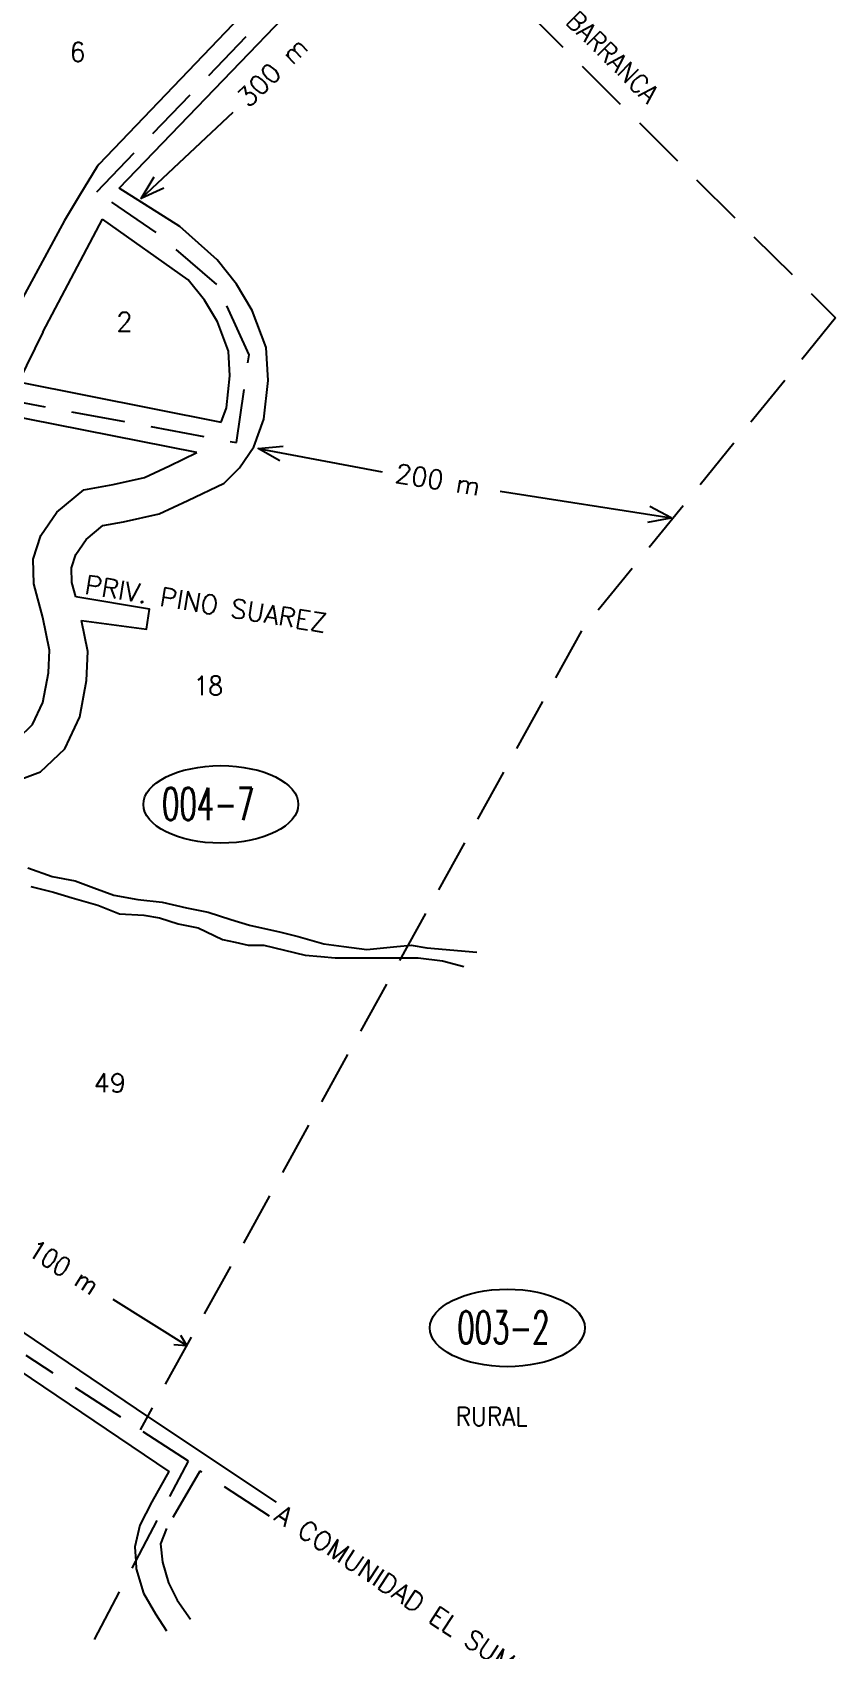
# Model space of a CAD drawing. Extents: x 518531 to 520034, y 1919938 to 1921488.
# Drawn here: x 519631 to 519930, y 1920354 to 1920956 of the extents above; entities that cross this region are included whole.
import ezdxf

# ---------------------------------------------------------------- set-up
doc = ezdxf.new("R2010")
doc.units = 0
doc.header["$LTSCALE"] = 80
doc.header["$MEASUREMENT"] = 0
doc.linetypes.add('HIDDEN', pattern=[0.375, 0.25, -0.125])
doc.layers.get('0').update_dxf_attribs({"linetype": 'CONTINUOUS'})
for name, color, linetype in [('4', 9, 'CONTINUOUS'), ('6', 10, 'CONTINUOUS'), ('9', 5, 'CONTINUOUS'), ('C', 1, 'CONTINUOUS'), ('D', 6, 'CONTINUOUS'), ('F', 15, 'CONTINUOUS'), ('L', 6, 'CONTINUOUS')]:
    doc.layers.add(name, color=color, linetype=linetype)
doc.styles.add('ROMANS', font='romans', dxfattribs={"height": 7})

# ---------------------------------------------------------------- blocks, each defined once
blk = doc.blocks.new('ELL')
blk.add_circle((0, 0), 1)

msp = doc.modelspace()

# ---------------------------------------------------------------- linework, layer by layer
at = {"layer": '4', "color": 9, "linetype": 'HIDDEN'}
for points in [[(519239.711933, 1921140.710723), (519403.615486, 1921365.883435), (519803.714078, 1920974.843865), (519814.05174, 1920964.327584), (519929.609856, 1920849.672359), (519835.197793, 1920733.319257), (519671.106663, 1920436.364434)], [(519337.883289, 1921037.251312), (519371.296557, 1921005.835544), (519418.888244, 1920959.105253), (519478.781732, 1920900.906235), (519527.983959, 1920871.301605), (519507.196344, 1920832.904255), (519589.894903, 1920792.248236), (519616.105378, 1920820.255716), (519706.954732, 1920803.243593), (519711.550012, 1920835.857725), (519699.602281, 1920862.040905), (519677.085405, 1920881.333774), (519655.028057, 1920896.492457), (519765.879582, 1921011.821713)], [(518924.512623, 1920120.079712), (519212.951518, 1920256.448874), (519261.825494, 1920223.554736), (519274.009909, 1920216.034203), (519429.118665, 1920112.464144), (519500.388776, 1920066.405952), (519689.02659, 1920424.715188), (519628.736414, 1920463.908155)]]:
    msp.add_lwpolyline(points, dxfattribs=at)
at = {"layer": '6', "color": 10, "linetype": 'CONTINUOUS'}
for points in [[(519673.800293, 1920441.239082), (519721.664403, 1920409.478707)], [(519669.424902, 1920387.482644), (519669.580615, 1920384.680881), (519672.291931, 1920375.646585), (519676.810787, 1920367.967437), (519680.877761, 1920361.643432)]]:
    msp.add_lwpolyline(points, dxfattribs=at)
at = {"layer": '6', "color": 10, "linetype": 'HIDDEN'}
msp.add_lwpolyline([(519719.171268, 1920404.182802), (519693.304988, 1920421.005092), (519680.877761, 1920399.587465), (519678.650864, 1920393.910808), (519679.331994, 1920387.102109), (519681.569984, 1920379.418003), (519684.878324, 1920372.99837), (519689.840826, 1920365.995133)], dxfattribs=at)
at = {"layer": '9', "linetype": 'CONTINUOUS'}
for points in [[(519629.365389, 1920645.164171), (519638.398603, 1920641.977156), (519646.900448, 1920640.383652), (519653.808199, 1920637.727805), (519661.247314, 1920635.071961), (519670.280529, 1920633.478457), (519679.313738, 1920632.416118), (519688.346953, 1920630.291442), (519696.317433, 1920628.697939), (519704.819278, 1920626.042092), (519711.727029, 1920623.91742), (519723.417071, 1920621.261573), (519729.793457, 1920619.668069), (519739.358032, 1920617.012225), (519746.797147, 1920615.949886), (519755.298997, 1920614.88755), (519766.45767, 1920615.949886), (519771.771327, 1920616.481054), (519777.616344, 1920615.418718), (519796.214132, 1920613.82521)], [(519630.428118, 1920638.258976), (519638.929968, 1920636.134301), (519645.837719, 1920634.009625), (519655.402293, 1920631.353782), (519663.372778, 1920628.166767), (519672.405988, 1920627.635599), (519678.251009, 1920626.573263), (519685.15876, 1920624.448588), (519692.597875, 1920622.85508), (519701.63109, 1920618.605729), (519706.413377, 1920617.543393), (519711.195664, 1920616.481054), (519717.040685, 1920616.481054), (519732.450281, 1920612.762874), (519738.295302, 1920612.231703), (519743.608959, 1920611.700535), (519754.236268, 1920611.700535), (519765.394941, 1920611.700535), (519774.42815, 1920611.700535), (519783.461365, 1920610.638199), (519791.431845, 1920608.513523)]]:
    msp.add_lwpolyline(points, dxfattribs=at)
at = {"layer": 'F', "linetype": 'CONTINUOUS'}
for p, q in [((519655.060031, 1920905.854207), (519648.501776, 1920895.125992)), ((519655.82871, 1920906.792826), (519655.060031, 1920905.854207)), ((519685.812513, 1920883.613591), (519663.29956, 1920897.87052)), ((519648.501776, 1920895.125992), (519643.000991, 1920885.879248)), ((519643.000991, 1920885.879248), (519609.201743, 1920823.487903)), ((519634.907068, 1920844.319407), (519657.049457, 1920886.328839))]:
    msp.add_line(p, q, dxfattribs=at)
for points in [[(519655.82871, 1920906.792826), (519760.946472, 1921016.643129)], [(519663.29956, 1920897.87052), (519769.528831, 1921008.255091)], [(519701.212322, 1920810.864202), (519703.145199, 1920816.230965), (519704.479674, 1920828.033311), (519703.920438, 1920837.257835), (519699.810399, 1920848.213701), (519695.021105, 1920856.239275), (519688.898938, 1920863.810948), (519657.049457, 1920886.328839)], [(519647.113371, 1920745.933034), (519645.690824, 1920751.287751), (519645.511222, 1920756.724162), (519647.114249, 1920761.618815), (519651.019146, 1920767.302505), (519657.157993, 1920772.421792), (519664.920957, 1920773.841297), (519678.190309, 1920776.79357), (519688.842326, 1920781.68634), (519702.292822, 1920788.247784), (519708.002987, 1920793.840867), (519713.375058, 1920801.712333), (519717.055071, 1920811.930138), (519718.682285, 1920826.321521), (519717.939696, 1920838.570428), (519712.751865, 1920852.399294), (519706.908927, 1920862.190493), (519699.666749, 1920871.147355), (519685.812513, 1920883.613591)], [(519634.907068, 1920844.319407), (519625.869361, 1920825.799122), (519701.212322, 1920810.864202)], [(519692.090657, 1920799.541419), (519618.639194, 1920814.054551), (519612.76468, 1920806.827121), (519605.9864, 1920799.147977), (519596.496805, 1920791.01712), (519581.584584, 1920780.627692)], [(519594.102026, 1920691.038848), (519603.352847, 1920688.295752), (519616.672665, 1920689.962141), (519625.728431, 1920693.315107), (519631.103805, 1920698.431269), (519634.966844, 1920706.697795), (519637.000144, 1920717.699812), (519637.41968, 1920726.058747), (519634.910997, 1920738.277629), (519631.586906, 1920750.790087), (519631.28477, 1920759.935499), (519634.161779, 1920768.720098), (519640.103541, 1920777.368504), (519650.175033, 1920785.767291), (519661.004252, 1920787.747479), (519672.710919, 1920790.352073), (519681.994075, 1920794.616087), (519692.090657, 1920799.541419)], [(519649.285657, 1920737.147201), (519673.468717, 1920733.869355), (519674.531446, 1920741.305721), (519647.113371, 1920745.933034)], [(519526.31452, 1920631.386284), (519532.616505, 1920643.892251), (519542.25422, 1920655.620171), (519552.613419, 1920663.693614), (519562.408088, 1920669.533979), (519573.894809, 1920673.028006), (519584.794357, 1920673.837802), (519605.622885, 1920674.149263), (519621.103534, 1920676.085985), (519634.012138, 1920680.865493), (519643.040031, 1920689.458042), (519648.615885, 1920701.389824), (519651.100452, 1920714.833612), (519651.643887, 1920725.661127), (519649.285657, 1920737.147201)], [(519585.593994, 1920500.868704), (519673.800293, 1920441.239082)], [(519626.029996, 1920458.487352), (519681.781531, 1920420.818054), (519675.455129, 1920409.525188), (519670.936273, 1920400.942608), (519669.128728, 1920392.811745), (519669.424902, 1920387.482644)]]:
    msp.add_lwpolyline(points, dxfattribs=at)
at = {"layer": 'L', "color": 14, "linetype": 'CONTINUOUS'}
for p, q in [((519671.50847, 1920893.936529), (519705.652877, 1920926.036232)), ((519714.941534, 1920801.023797), (519761.004528, 1920792.396397)), ((519804.860532, 1920785.190862), (519868.424175, 1920775.299931)), ((519660.964289, 1920484.923781), (519688.399443, 1920467.659082))]:
    msp.add_line(p, q, dxfattribs=at)
for points in [[(519679.890309, 1920897.77831), (519671.50847, 1920893.936529), (519676.28351, 1920902.036574)], [(519722.988889, 1920796.523287), (519714.941534, 1920801.023797), (519724.298769, 1920801.947863)], [(519859.824264, 1920773.657466), (519868.424175, 1920775.299931), (519860.572766, 1920779.456164)], [(519683.644683, 1920468.001416), (519688.398526, 1920467.659192), (519686.221808, 1920471.385328)]]:
    msp.add_lwpolyline(points, dxfattribs=at)

# ---------------------------------------------------------------- block references
at = {"layer": '4', "color": 9, "xscale": 28.8, "yscale": 14.4, "zscale": 28.8}
for p in [(519701.074298, 1920668.791341), (519807.554631, 1920474.192592)]:
    msp.add_blockref('ELL', p, dxfattribs=at)

# ---------------------------------------------------------------- texts
at = {"layer": '4', "color": 9, "style": 'ROMANS'}
for s, height, width, p in [('004-7', 12, 0.63, (519679.202282, 1920662.967853)), ('003-2', 12, 0.63, (519788.938757, 1920468.367523)), ('RURAL', 7, 0.9, (519788.364912, 1920437.80511))]:
    msp.add_text(s, height=height, dxfattribs=dict(at, width=width)).set_placement(p)
at = {"layer": 'C', "linetype": 'CONTINUOUS', "style": 'ROMANS'}
for s, p in [('6', (519644.811157, 1920944.975282)), ('2', (519662.2334, 1920844.698269)), ('49', (519653.808204, 1920561.77067))]:
    msp.add_text(s, height=7, dxfattribs=at).set_placement(p)
at = {"layer": 'C', "color": 1, "style": 'ROMANS', "width": 0.9}
msp.add_text('18', height=7, dxfattribs=at).set_placement((519691.06083, 1920709.412704))
at = {"layer": 'D', "color": 6, "style": 'ROMANS', "width": 0.9}
msp.add_text('BARRANCA', height=7, rotation=315.105135, dxfattribs=at).set_placement((519828.891215, 1920959.324593))
at = {"layer": 'D', "linetype": 'CONTINUOUS', "style": 'ROMANS'}
for s, rotation, p in [('PRIV. PINO SUAREZ', 350.840988, (519650.088636, 1920747.148576)), ('A COMUNIDAD EL SUMIDERO >', 326.643605, (519720.378907, 1920403.065115))]:
    msp.add_text(s, height=7, rotation=rotation, dxfattribs=at).set_placement(p)
at = {"layer": 'L', "color": 14, "linetype": 'CONTINUOUS', "style": 'ROMANS'}
for s, rotation, p in [('300 m', 44.381605, (519711.347288, 1920927.42997)), ('200 m', 350.5412, (519765.48971, 1920788.621219))]:
    msp.add_text(s, height=7, rotation=rotation, dxfattribs=at).set_placement(p)
at = {"layer": 'L', "color": 14, "style": 'ROMANS', "width": 0.9}
msp.add_text('100 m', height=7, rotation=327.295135, dxfattribs=at).set_placement((519628.762953, 1920501.515235))

doc.saveas('drawing.dxf')
